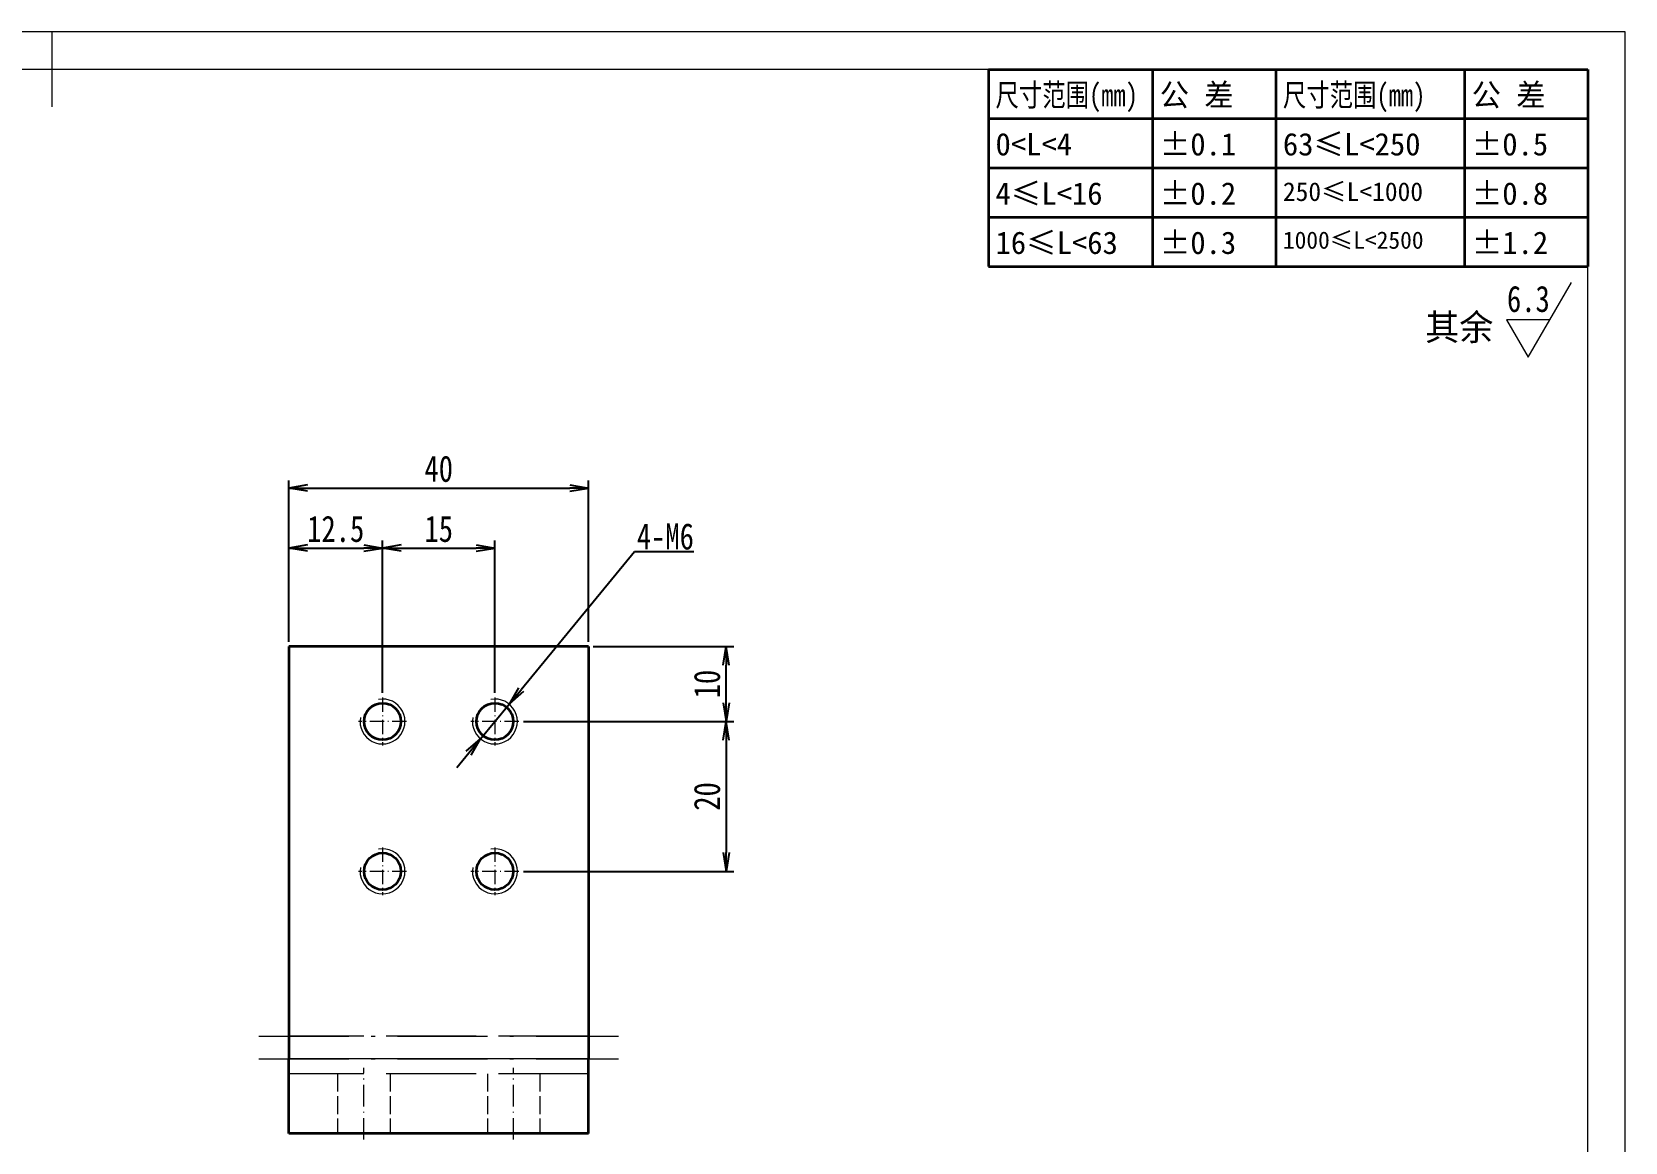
# Model space of a CAD drawing. Header units: millimetres. Extents: x -15766 to 80009, y -9701 to 15159.
# Drawn here: x 10458.9 to 10671.5, y 13402.6 to 13550.7 of the extents above; entities that cross this region are included whole.
import ezdxf
from ezdxf.enums import TextEntityAlignment as Align

# ---------------------------------------------------------------- set-up
doc = ezdxf.new("R2010")
doc.units = ezdxf.units.MM
for name, pattern in [('CENTER-HOKUTO_1', [16, 13, -1, 1, -1]), ('DASHDOT', [18.5, 12, -3, 0.5, -3]), ('DASHED', [15, 12, -3]), ('HIDDEN-HOKUTO_1', [2, 1, -1])]:
    doc.linetypes.add(name, pattern=pattern)
doc.layers.get('DEFPOINTS').update_dxf_attribs({"lineweight": 18})
for name, color, linetype, lineweight in [('AM_7', 2, 'CENTER-HOKUTO_1', 18), ('AM_HID', 1, 'HIDDEN-HOKUTO_1', 18), ('AM_VIS', 7, 'Continuous', 18), ('CDRAFT0', 7, 'Continuous', 18), ('DIM', 253, 'Continuous', 20), ('title_frame', 7, 'Continuous', 18), ('word_dim', 9, 'Continuous', 18), ('尺寸线层', 3, 'Continuous', 18), ('粗实线层', 7, 'Continuous', 35), ('粗实线层_1', 7, 'Continuous', 15)]:
    doc.layers.add(name, color=color, linetype=linetype, lineweight=lineweight)
doc.styles.add('DIM', font='', dxfattribs={"width": 0.8})
doc.styles.get('DIM').set_extended_font_data('NSimSun')
doc.dimstyles.new('1-1$0', dxfattribs={"dimtxt": 3.5, "dimasz": 2.5, "dimexe": 1, "dimexo": 0.625, "dimgap": 0.8, "dimtad": 1, "dimdsep": 46, "dimtxsty": 'DIM', "dimblk": 'OPEN', "dimcen": 0, "dimdle": 5, "dimclrd": 256, "dimclre": 256, "dimclrt": 3, "dimazin": 3, "dimtfac": 0.5, "dimtmove": 0, "dimatfit": 3, "dimldrblk": 'OPEN', "dimfxl": 0, "dimtolj": 1, "dimarcsym": 0})
doc.dimstyles.new('1-1$3', dxfattribs={"dimtxt": 3.5, "dimasz": 2.5, "dimexe": 1, "dimexo": 0.625, "dimgap": 0.3, "dimtad": 1, "dimtih": 1, "dimtoh": 1, "dimdsep": 46, "dimtxsty": 'DIM', "dimblk": 'OPEN', "dimcen": 0, "dimdle": 5, "dimclrd": 256, "dimclre": 256, "dimclrt": 3, "dimazin": 3, "dimtfac": 0.5, "dimtmove": 0, "dimatfit": 3, "dimldrblk": 'OPEN', "dimfxl": 0, "dimtolj": 1, "dimarcsym": 0})

# ---------------------------------------------------------------- blocks, each defined once
blk = doc.blocks.new('*X588')
at = {"layer": 'CDRAFT0'}
for p, q in [((420, 297), (0, 297)), ((420, 0), (420, 297))]:
    blk.add_line(p, q, dxfattribs=at)
at = {"layer": '粗实线层_1'}
for p, q in [((210, 297), (210, 287)), ((415, 292), (25, 292)), ((415, 5), (415, 292))]:
    blk.add_line(p, q, dxfattribs=at)
blk = doc.blocks.new('自由公差_1')
at = {"layer": '粗实线层'}
for p, q in [((-80, 0), (0, 0)), ((-80, 0), (-80, -26.3)), ((-58.08, 0), (-58.08, -26.3)), ((-41.64, 0), (-41.64, -26.3)), ((-16.44, 0), (-16.44, -26.3)), ((0, 0), (0, -26.3)), ((-80, -6.58), (0, -6.58)), ((-80, -13.15), (0, -13.15)), ((-80, -19.73), (0, -19.73)), ((-80, -26.3), (0, -26.3))]:
    blk.add_line(p, q, dxfattribs=at)
at = {"layer": '尺寸线层', "linetype": 'Continuous', "attachment_point": 1, "line_spacing_factor": 0.9}
for s, insert, char_height, width in [('{\\W0.8;尺寸范围(mm)}', (-79.04, -1.92), 3, 22.6032), ('公 差', (-57.12, -1.92), 3, 22.6032), ('{\\W0.8;尺寸范围(mm)}', (-40.68, -1.92), 3, 22.6032), ('公 差', (-15.48, -1.92), 3, 22.6032), ('0<L<4', (-79.04, -8.49), 3, 22.6032), ('%%P0.1', (-57.12, -8.49), 3, 12.7119), ('63≤L<250', (-40.68, -8.49), 3, 22.6032), ('%%P0.5', (-15.48, -8.49), 3, 12.5771), ('4≤L<16', (-79.04, -15.07), 3, 22.6032), ('%%P0.2', (-57.12, -15.07), 3, 12.4769), ('250≤L<1000', (-40.68, -15.07), 2.5, 22.6032), ('%%P0.8', (-15.48, -15.07), 3, 13.0759), ('16≤L<63', (-79.04, -21.64), 3, 22.6032), ('%%P0.3', (-57.12, -21.64), 3, 12.7119), ('1000≤L<2500', (-40.68, -21.64), 2.3, 22.6032), ('%%P1.2', (-15.48, -21.64), 3, 12.8764)]:
    blk.add_mtext(s, dxfattribs=dict(at, insert=insert, char_height=char_height, width=width))
blk = doc.blocks.new('_OPEN')
at = {"color": 0, "linetype": 'ByBlock', "lineweight": -2}
for p, q in [((-1, 0.166667), (0, 0)), ((-1, -0.166667), (0, 0)), ((0, 0), (-1, 0))]:
    blk.add_line(p, q, dxfattribs=at)
blk = doc.blocks.new('*D994')
at = {"layer": 'DEFPOINTS', "color": 0, "transparency": 16777216}
for p in [(10533.18, 13489.86), (10493.18, 13468.7), (10533.18, 13468.7)]:
    blk.add_point(p, dxfattribs=at)
at = {"layer": 'word_dim', "linetype": 'Continuous', "lineweight": -2, "transparency": 16777216}
for p, q in [((10493.18, 13469.33), (10493.18, 13490.86)), ((10495.68, 13489.86), (10530.68, 13489.86)), ((10533.18, 13469.33), (10533.18, 13490.86))]:
    blk.add_line(p, q, dxfattribs=at)
at = {"layer": 'word_dim', "lineweight": -2, "transparency": 16777216, "xscale": 2.5, "yscale": 2.5, "zscale": 2.5, "rotation": 180}
blk.add_blockref('_OPEN', (10493.18, 13489.86), dxfattribs=at)
at = {"layer": 'word_dim', "lineweight": -2, "transparency": 16777216, "xscale": 2.5, "yscale": 2.5, "zscale": 2.5}
blk.add_blockref('_OPEN', (10533.18, 13489.86), dxfattribs=at)
at = {"layer": 'word_dim', "color": 3, "transparency": 16777216, "insert": (10513.18, 13492.41), "char_height": 3.5, "attachment_point": 5, "style": 'DIM'}
blk.add_mtext('\\A1;40', dxfattribs=at)
blk = doc.blocks.new('*D995')
at = {"layer": 'DEFPOINTS', "color": 0, "transparency": 16777216}
for p in [(10505.68, 13481.84), (10493.18, 13468.7), (10505.68, 13461.9)]:
    blk.add_point(p, dxfattribs=at)
at = {"layer": 'word_dim', "linetype": 'Continuous', "lineweight": -2, "transparency": 16777216}
for p, q in [((10493.18, 13469.33), (10493.18, 13482.84)), ((10495.68, 13481.84), (10503.18, 13481.84)), ((10505.68, 13462.53), (10505.68, 13482.84))]:
    blk.add_line(p, q, dxfattribs=at)
at = {"layer": 'word_dim', "lineweight": -2, "transparency": 16777216, "xscale": 2.5, "yscale": 2.5, "zscale": 2.5, "rotation": 180}
blk.add_blockref('_OPEN', (10493.18, 13481.84), dxfattribs=at)
at = {"layer": 'word_dim', "lineweight": -2, "transparency": 16777216, "xscale": 2.5, "yscale": 2.5, "zscale": 2.5}
blk.add_blockref('_OPEN', (10505.68, 13481.84), dxfattribs=at)
at = {"layer": 'word_dim', "color": 3, "transparency": 16777216, "insert": (10499.43, 13484.39), "char_height": 3.5, "attachment_point": 5, "style": 'DIM'}
blk.add_mtext('\\A1;12.5', dxfattribs=at)
blk = doc.blocks.new('*D996')
at = {"layer": 'DEFPOINTS', "color": 0, "transparency": 16777216}
for p in [(10520.68, 13481.84), (10505.68, 13461.9), (10520.68, 13461.9)]:
    blk.add_point(p, dxfattribs=at)
at = {"layer": 'word_dim', "linetype": 'Continuous', "lineweight": -2, "transparency": 16777216}
for p, q in [((10505.68, 13462.53), (10505.68, 13482.84)), ((10508.18, 13481.84), (10518.18, 13481.84)), ((10520.68, 13462.53), (10520.68, 13482.84))]:
    blk.add_line(p, q, dxfattribs=at)
at = {"layer": 'word_dim', "lineweight": -2, "transparency": 16777216, "xscale": 2.5, "yscale": 2.5, "zscale": 2.5, "rotation": 180}
blk.add_blockref('_OPEN', (10505.68, 13481.84), dxfattribs=at)
at = {"layer": 'word_dim', "lineweight": -2, "transparency": 16777216, "xscale": 2.5, "yscale": 2.5, "zscale": 2.5}
blk.add_blockref('_OPEN', (10520.68, 13481.84), dxfattribs=at)
at = {"layer": 'word_dim', "color": 3, "transparency": 16777216, "insert": (10513.18, 13484.39), "char_height": 3.5, "attachment_point": 5, "style": 'DIM'}
blk.add_mtext('\\A1;15', dxfattribs=at)
blk = doc.blocks.new('*D997')
at = {"layer": 'DEFPOINTS', "color": 0, "transparency": 16777216}
for p in [(10533.18, 13468.7), (10551.55, 13468.7), (10523.87, 13458.7)]:
    blk.add_point(p, dxfattribs=at)
at = {"layer": 'word_dim', "linetype": 'Continuous', "lineweight": -2, "transparency": 16777216}
for p, q in [((10533.8, 13468.7), (10552.55, 13468.7)), ((10551.55, 13461.2), (10551.55, 13466.2)), ((10524.5, 13458.7), (10552.55, 13458.7))]:
    blk.add_line(p, q, dxfattribs=at)
at = {"layer": 'word_dim', "lineweight": -2, "transparency": 16777216, "xscale": 2.5, "yscale": 2.5, "zscale": 2.5}
for p, rotation in [((10551.55, 13468.7), 90), ((10551.55, 13458.7), 270)]:
    blk.add_blockref('_OPEN', p, dxfattribs=dict(at, rotation=rotation))
at = {"layer": 'word_dim', "color": 3, "transparency": 16777216, "insert": (10549, 13463.7), "char_height": 3.5, "attachment_point": 5, "rotation": 90, "style": 'DIM'}
blk.add_mtext('\\A1;10', dxfattribs=at)
blk = doc.blocks.new('*D998')
at = {"layer": 'DEFPOINTS', "color": 0, "transparency": 16777216}
for p in [(10523.87, 13458.7), (10523.87, 13438.7), (10551.55, 13438.7)]:
    blk.add_point(p, dxfattribs=at)
at = {"layer": 'word_dim', "linetype": 'Continuous', "lineweight": -2, "transparency": 16777216}
for p, q in [((10524.5, 13458.7), (10552.55, 13458.7)), ((10551.55, 13456.2), (10551.55, 13441.2)), ((10524.5, 13438.7), (10552.55, 13438.7))]:
    blk.add_line(p, q, dxfattribs=at)
at = {"layer": 'word_dim', "lineweight": -2, "transparency": 16777216, "xscale": 2.5, "yscale": 2.5, "zscale": 2.5}
for p, rotation in [((10551.55, 13458.7), 90), ((10551.55, 13438.7), 270)]:
    blk.add_blockref('_OPEN', p, dxfattribs=dict(at, rotation=rotation))
at = {"layer": 'word_dim', "color": 3, "transparency": 16777216, "insert": (10549, 13448.7), "char_height": 3.5, "attachment_point": 5, "rotation": 90, "style": 'DIM'}
blk.add_mtext('\\A1;20', dxfattribs=at)
blk = doc.blocks.new('*D999')
at = {"layer": 'DEFPOINTS', "color": 0, "transparency": 16777216}
for p in [(10522.58, 13461.02), (10518.77, 13456.39)]:
    blk.add_point(p, dxfattribs=at)
at = {"layer": 'word_dim', "linetype": 'Continuous', "lineweight": -2, "transparency": 16777216}
for p, q in [((10539.29, 13481.33), (10524.17, 13462.95)), ((10547.24, 13481.33), (10539.29, 13481.33)), ((10518.77, 13456.39), (10522.58, 13461.02)), ((10517.18, 13454.46), (10515.59, 13452.53))]:
    blk.add_line(p, q, dxfattribs=at)
at = {"layer": 'word_dim', "lineweight": -2, "transparency": 16777216, "xscale": 2.5, "yscale": 2.5, "zscale": 2.5}
for p, rotation in [((10522.58, 13461.02), 230.5449397165453), ((10518.77, 13456.39), 50.54493971654533)]:
    blk.add_blockref('_OPEN', p, dxfattribs=dict(at, rotation=rotation))
at = {"layer": 'word_dim', "color": 3, "transparency": 16777216, "insert": (10543.43, 13483.38), "char_height": 3.5, "attachment_point": 5, "style": 'DIM'}
blk.add_mtext('\\A1;4-M6', dxfattribs=at)

msp = doc.modelspace()

# ---------------------------------------------------------------- linework, layer by layer
at = {"color": 7, "lineweight": 13}
msp.add_line((10533.17521, 13413.70404), (10493.17521, 13413.70404), dxfattribs=at)
for centre in [(10505.67521, 13458.70404), (10520.67521, 13458.70404), (10505.67521, 13438.70404), (10520.67521, 13438.70404)]:
    msp.add_arc(centre, 3, 169.999993, 100.000014, dxfattribs=at)
at = {"layer": 'AM_7', "linetype": 'DASHDOT', "lineweight": 13, "ltscale": 0.159802}
for p, q in [((10505.67521, 13461.90008), (10505.67521, 13455.50799)), ((10520.67521, 13461.90008), (10520.67521, 13455.50799)), ((10505.67521, 13441.90008), (10505.67521, 13435.50799)), ((10520.67521, 13441.90008), (10520.67521, 13435.50799))]:
    msp.add_line(p, q, dxfattribs=at)
at = {"layer": 'AM_7', "linetype": 'DASHDOT', "lineweight": 13, "ltscale": 0.15979}
for p, q in [((10508.87052, 13458.70404), (10502.47892, 13458.70404)), ((10523.87052, 13458.70404), (10517.47892, 13458.70404)), ((10508.87052, 13438.70404), (10502.47892, 13438.70404)), ((10523.87052, 13438.70404), (10517.47892, 13438.70404))]:
    msp.add_line(p, q, dxfattribs=at)
at = {"layer": 'AM_7', "linetype": 'DASHDOT', "lineweight": 13}
for p, q in [((10489.17521, 13416.70404), (10537.17521, 13416.70404)), ((10489.17521, 13413.70404), (10537.17521, 13413.70404))]:
    msp.add_line(p, q, dxfattribs=at)
at = {"layer": 'AM_7', "linetype": 'DASHDOT', "lineweight": 13, "ltscale": 0.240002}
for p, q in [((10503.17521, 13402.90399), (10503.17521, 13412.50409)), ((10523.17521, 13402.90399), (10523.17521, 13412.50409))]:
    msp.add_line(p, q, dxfattribs=at)
at = {"layer": 'AM_HID', "linetype": 'DASHED', "lineweight": 13}
for p, q in [((10533.17521, 13416.70404), (10493.17521, 13416.70404)), ((10533.17521, 13411.70404), (10493.17521, 13411.70404))]:
    msp.add_line(p, q, dxfattribs=at)
at = {"layer": 'AM_HID', "linetype": 'DASHED', "lineweight": 13, "ltscale": 0.2}
for p, q in [((10499.67521, 13411.70404), (10499.67521, 13403.70404)), ((10506.67521, 13411.70404), (10506.67521, 13403.70404)), ((10519.67521, 13411.70404), (10519.67521, 13403.70404)), ((10526.67521, 13411.70404), (10526.67521, 13403.70404))]:
    msp.add_line(p, q, dxfattribs=at)
at = {"layer": 'AM_VIS', "lineweight": 35}
for p, q in [((10493.17521, 13468.70404), (10493.17521, 13413.70404)), ((10533.17521, 13468.70404), (10493.17521, 13468.70404)), ((10533.17521, 13468.70404), (10533.17521, 13413.70404)), ((10533.17521, 13403.70404), (10493.17521, 13403.70404))]:
    msp.add_line(p, q, dxfattribs=at)
at = {"layer": 'AM_VIS', "lineweight": 35, "ltscale": 0.25}
for p, q in [((10493.17521, 13403.70404), (10493.17521, 13413.70404)), ((10533.17521, 13403.70404), (10533.17521, 13413.70404))]:
    msp.add_line(p, q, dxfattribs=at)
at = {"layer": 'AM_VIS', "lineweight": 35}
for centre in [(10505.67521, 13458.70404), (10520.67521, 13458.70404), (10505.67521, 13438.70404), (10520.67521, 13438.70404)]:
    msp.add_circle(centre, 2.4585, dxfattribs=at)
at = {"layer": 'DIM'}
for p, q in [((10658.59418, 13507.30629), (10664.36768, 13517.30629)), ((10661.48093, 13512.30629), (10655.70743, 13512.30629)), ((10655.70743, 13512.30629), (10658.59418, 13507.30629))]:
    msp.add_line(p, q, dxfattribs=at)

# ---------------------------------------------------------------- block references
at = {"layer": 'title_frame'}
for name, p in [('*X588', (10251.53906, 13253.73384)), ('自由公差_1', (10666.53906, 13545.73384))]:
    msp.add_blockref(name, p, dxfattribs=at)

# ---------------------------------------------------------------- texts
at = {"layer": 'DIM', "color": 2, "style": 'DIM', "width": 0.8}
msp.add_attdef('6.3', text='0.0', height=3.5, dxfattribs=at).set_placement((10661.48093, 13512.30629), align=Align.BOTTOM_RIGHT)
at = {"layer": 'word_dim', "linetype": 'Continuous', "insert": (10644.85422, 13513.07215), "char_height": 3.5, "width": 10.860604, "attachment_point": 1}
msp.add_mtext('{\\C3;其余}', dxfattribs=at)

# ---------------------------------------------------------------- dimensions: what is measured, and where the dimension line sits
at = {"layer": 'word_dim', "color": 3}
for base, p1, p2, picture, middle in [((10533.17521, 13489.86103), (10493.17521, 13468.70404), (10533.17521, 13468.70404), '*D994', (10513.17521, 13492.41103)), ((10505.67521, 13481.84352), (10493.17521, 13468.70404), (10505.67521, 13461.90008), '*D995', (10499.42521, 13484.39352)), ((10520.67521, 13481.84352), (10505.67521, 13461.90008), (10520.67521, 13461.90008), '*D996', (10513.17521, 13484.39352))]:
    dim = msp.add_linear_dim(base=base, p1=p1, p2=p2, dimstyle='1-1$0', dxfattribs=at)
    dim.commit()
    dim.dimension.update_dxf_attribs({"geometry": picture, "text_midpoint": middle})
dim = msp.add_diameter_dim_2p(p1=(10518.76879, 13456.38767), p2=(10522.58163, 13461.02041), dimstyle='1-1$3', override={"dimpost": '4-M<>'}, dxfattribs=at)
dim.commit()
dim.dimension.update_dxf_attribs({"geometry": '*D999', "text_midpoint": (10543.42618, 13481.3263), "dimtype": 163})
for base, p2, picture, middle in [((10551.54747, 13468.70404), (10533.17521, 13468.70404), '*D997', (10548.99747, 13463.70404)), ((10551.54747, 13438.70404), (10523.87052, 13438.70404), '*D998', (10548.99747, 13448.70404))]:
    dim = msp.add_linear_dim(base=base, p1=(10523.87052, 13458.70404), p2=p2, angle=90, dimstyle='1-1$0', dxfattribs=at)
    dim.commit()
    dim.dimension.update_dxf_attribs({"geometry": picture, "text_midpoint": middle})

doc.saveas('drawing.dxf')
